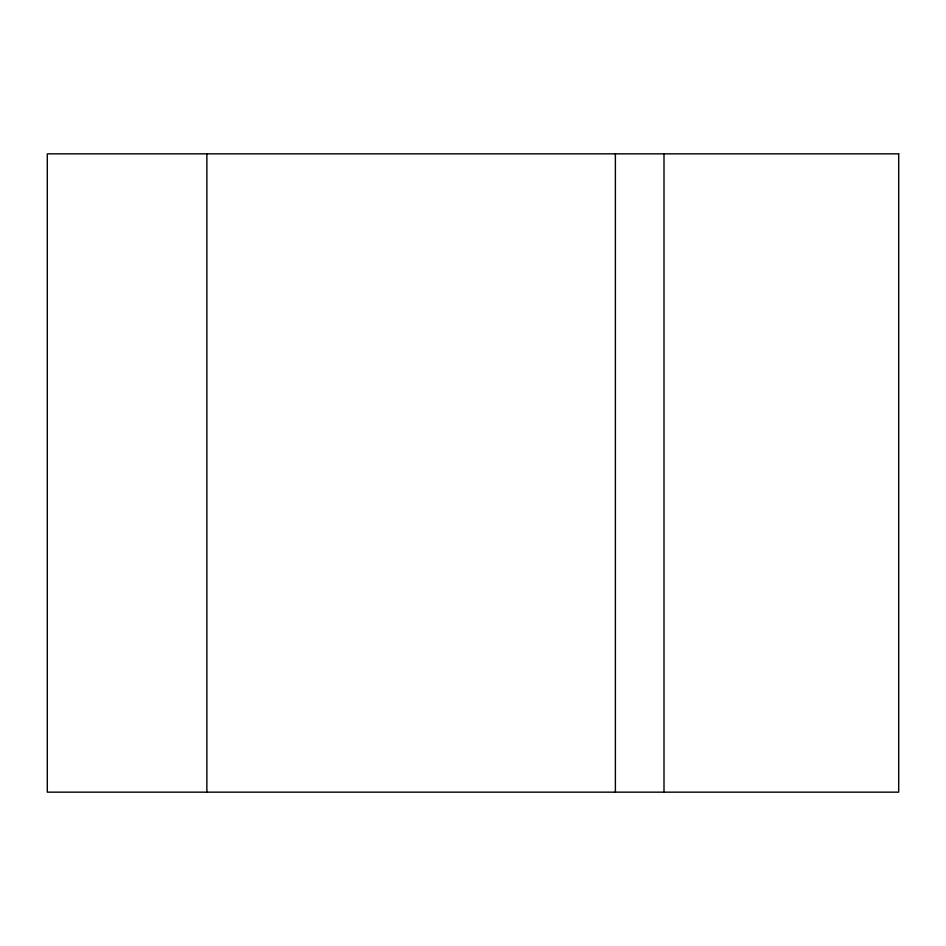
<?xml version="1.0" encoding="UTF-8"?>
<svg xmlns="http://www.w3.org/2000/svg" width="946" height="946" viewBox="0 0 946 946"><rect width="100%" height="100%" fill="white"/><g stroke="black" fill="none" stroke-linecap="round" stroke-linejoin="round"><path stroke-width="1.42" d="M663.997 153.843L663.997 792.157M615.385 153.843L615.385 792.157M206.867 153.843L206.867 792.157M898.7 153.843L47.3 153.843L47.3 792.157L898.7 792.157L898.7 153.843"/></g></svg>
